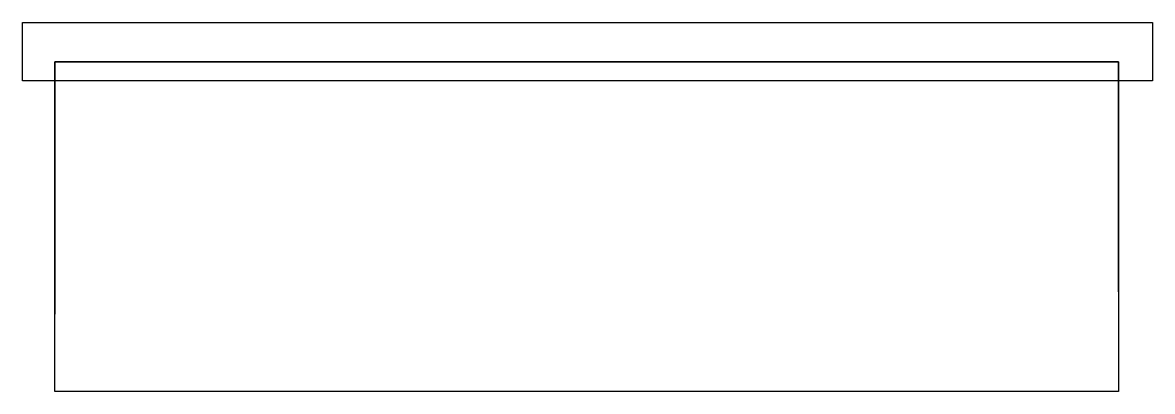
# Model space of a CAD drawing. Extents: x -5 to 183, y 0 to 62.
import ezdxf

# ---------------------------------------------------------------- set-up
doc = ezdxf.new("R2010")
doc.units = 0
doc.layers.get('0').update_dxf_attribs({"linetype": 'continuous'})

# ---------------------------------------------------------------- blocks, each defined once
blk = doc.blocks.new('SKETCH')
at = {"color": 7}
blk.add_lwpolyline([(-5.372491, 61.614662), (183.452682, 61.614662), (183.452682, 51.8668), (-5.372491, 51.8668)], close=True, dxfattribs=at)
blk.add_lwpolyline([(177.8, 16.633156), (177.8, 55.0418), (177.8, 0), (0, 0), (0, 55.0418), (177.8, 55.0418), (0, 55.0418), (0, 12.911665)], dxfattribs=at)

msp = doc.modelspace()

# ---------------------------------------------------------------- block references
msp.add_blockref('SKETCH', (0, 0))

doc.saveas('drawing.dxf')
